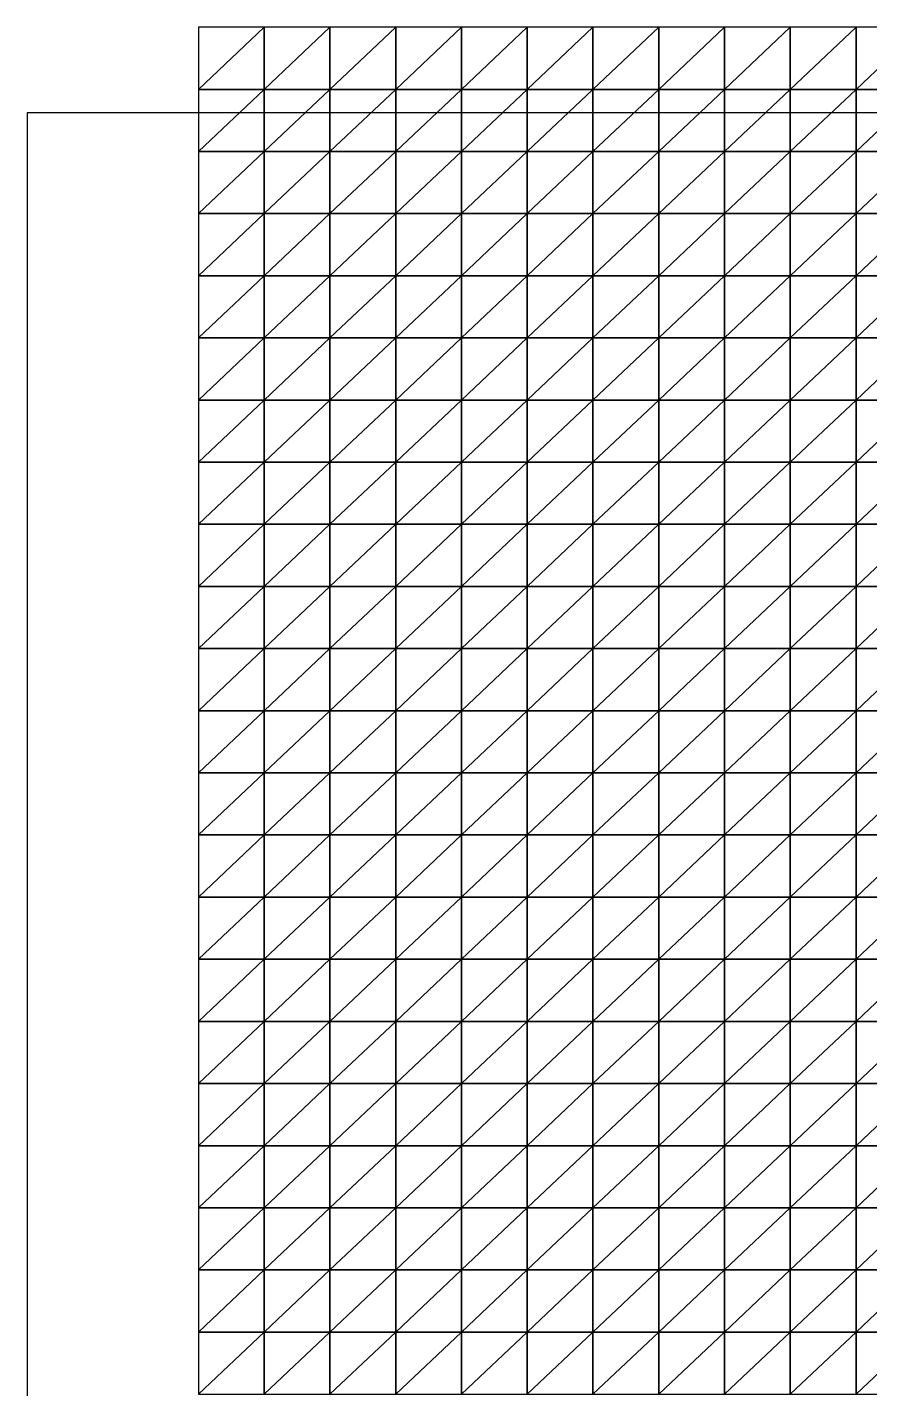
# Model space of a CAD drawing. Header units: metres. Extents: x -3 to 10.7, y -3.7 to 3.7.
# Drawn here: x -3 to -0.048, y -1.069 to 3.7 of the extents above; entities that cross this region are included whole.
import ezdxf

# ---------------------------------------------------------------- set-up
doc = ezdxf.new("R2010")
doc.units = ezdxf.units.M
for name, color, linetype in [('ACO_3D', 1, 'CONTINUOUS'), ('DECK', 32, 'CONTINUOUS'), ('MEMBRANA_3D', 3, 'CONTINUOUS')]:
    doc.layers.add(name, color=color, linetype=linetype)

msp = doc.modelspace()

# ---------------------------------------------------------------- linework, layer by layer
at = {"layer": 'ACO_3D'}
msp.add_polyline3d([(-2.4, 3.7, -0.05), (-2.4, 3.7, 2.65)], dxfattribs=at)
at = {"layer": 'DECK'}
msp.add_polyline3d([(-3, -3.4, 0), (0, -3.4, 0), (0, 3.4, 0), (-3, 3.4, 0), (-3, -3.4, 0)], dxfattribs=at)
at = {"layer": 'MEMBRANA_3D'}
for points in [[(-2.4, 3.4824, 2.61), (-2.1696, 3.4824, 2.6352), (-2.1696, 3.7, 2.6084)], [(-2.4, 3.4824, 2.61), (-2.1696, 3.7, 2.6084), (-2.4, 3.7, 2.65)], [(-2.1696, 3.4824, 2.6352), (-1.9393, 3.4824, 2.6606), (-1.9393, 3.7, 2.5698)], [(-2.1696, 3.4824, 2.6352), (-1.9393, 3.7, 2.5698), (-2.1696, 3.7, 2.6084)], [(-1.9393, 3.4824, 2.6606), (-1.7089, 3.4824, 2.6069), (-1.7089, 3.7, 2.5344)], [(-1.9393, 3.4824, 2.6606), (-1.7089, 3.7, 2.5344), (-1.9393, 3.7, 2.5698)], [(-1.7089, 3.4824, 2.6069), (-1.4786, 3.4824, 2.581), (-1.4786, 3.7, 2.5021)], [(-1.7089, 3.4824, 2.6069), (-1.4786, 3.7, 2.5021), (-1.7089, 3.7, 2.5344)], [(-1.4786, 3.4824, 2.581), (-1.2482, 3.4824, 2.5576), (-1.2482, 3.7, 2.4729)], [(-1.4786, 3.4824, 2.581), (-1.2482, 3.7, 2.4729), (-1.4786, 3.7, 2.5021)], [(-1.2482, 3.4824, 2.5576), (-1.0179, 3.4824, 2.5366), (-1.0179, 3.7, 2.4468)], [(-1.2482, 3.4824, 2.5576), (-1.0179, 3.7, 2.4468), (-1.2482, 3.7, 2.4729)], [(-1.0179, 3.4824, 2.5366), (-0.7875, 3.4824, 2.5182), (-0.7875, 3.7, 2.4238)], [(-1.0179, 3.4824, 2.5366), (-0.7875, 3.7, 2.4238), (-1.0179, 3.7, 2.4468)], [(-0.7875, 3.4824, 2.5182), (-0.5571, 3.4824, 2.5023), (-0.5571, 3.7, 2.404)], [(-0.7875, 3.4824, 2.5182), (-0.5571, 3.7, 2.404), (-0.7875, 3.7, 2.4238)], [(-0.5571, 3.4824, 2.5023), (-0.3268, 3.4824, 2.4888), (-0.3268, 3.7, 2.3872)], [(-0.5571, 3.4824, 2.5023), (-0.3268, 3.7, 2.3872), (-0.5571, 3.7, 2.404)], [(-0.3268, 3.4824, 2.4888), (-0.0964, 3.4824, 2.4779), (-0.0964, 3.7, 2.3735)], [(-0.3268, 3.4824, 2.4888), (-0.0964, 3.7, 2.3735), (-0.3268, 3.7, 2.3872)], [(-0.0964, 3.4824, 2.4779), (0.1339, 3.4824, 2.4694), (0.1339, 3.7, 2.363)], [(-0.0964, 3.4824, 2.4779), (0.1339, 3.7, 2.363), (-0.0964, 3.7, 2.3735)], [(-2.4, 3.2647, 2.5725), (-2.1696, 3.2647, 2.6009), (-2.1696, 3.4824, 2.6352)], [(-2.4, 3.2647, 2.5725), (-2.1696, 3.4824, 2.6352), (-2.4, 3.4824, 2.61)], [(-2.1696, 3.2647, 2.6009), (-1.9393, 3.2647, 2.6297), (-1.9393, 3.4824, 2.6606)], [(-2.1696, 3.2647, 2.6009), (-1.9393, 3.4824, 2.6606), (-2.1696, 3.4824, 2.6352)], [(-1.9393, 3.2647, 2.6297), (-1.7089, 3.2647, 2.6587), (-1.7089, 3.4824, 2.6069)], [(-1.9393, 3.2647, 2.6297), (-1.7089, 3.4824, 2.6069), (-1.9393, 3.4824, 2.6606)], [(-1.7089, 3.2647, 2.6587), (-1.4786, 3.2647, 2.6882), (-1.4786, 3.4824, 2.581)], [(-1.7089, 3.2647, 2.6587), (-1.4786, 3.4824, 2.581), (-1.7089, 3.4824, 2.6069)], [(-1.4786, 3.2647, 2.6882), (-1.2482, 3.2647, 2.6446), (-1.2482, 3.4824, 2.5576)], [(-1.4786, 3.2647, 2.6882), (-1.2482, 3.4824, 2.5576), (-1.4786, 3.4824, 2.581)], [(-1.2482, 3.2647, 2.6446), (-1.0179, 3.2647, 2.629), (-1.0179, 3.4824, 2.5366)], [(-1.2482, 3.2647, 2.6446), (-1.0179, 3.4824, 2.5366), (-1.2482, 3.4824, 2.5576)], [(-1.0179, 3.2647, 2.629), (-0.7875, 3.2647, 2.6153), (-0.7875, 3.4824, 2.5182)], [(-1.0179, 3.2647, 2.629), (-0.7875, 3.4824, 2.5182), (-1.0179, 3.4824, 2.5366)], [(-0.7875, 3.2647, 2.6153), (-0.5571, 3.2647, 2.6034), (-0.5571, 3.4824, 2.5023)], [(-0.7875, 3.2647, 2.6153), (-0.5571, 3.4824, 2.5023), (-0.7875, 3.4824, 2.5182)], [(-0.5571, 3.2647, 2.6034), (-0.3268, 3.2647, 2.5934), (-0.3268, 3.4824, 2.4888)], [(-0.5571, 3.2647, 2.6034), (-0.3268, 3.4824, 2.4888), (-0.5571, 3.4824, 2.5023)], [(-0.3268, 3.2647, 2.5934), (-0.0964, 3.2647, 2.5852), (-0.0964, 3.4824, 2.4779)], [(-0.3268, 3.2647, 2.5934), (-0.0964, 3.4824, 2.4779), (-0.3268, 3.4824, 2.4888)], [(-0.0964, 3.2647, 2.5852), (0.1339, 3.2647, 2.5789), (0.1339, 3.4824, 2.4694)], [(-0.0964, 3.2647, 2.5852), (0.1339, 3.4824, 2.4694), (-0.0964, 3.4824, 2.4779)], [(-2.4, 3.0471, 2.5374), (-2.1696, 3.0471, 2.5689), (-2.1696, 3.2647, 2.6009)], [(-2.4, 3.0471, 2.5374), (-2.1696, 3.2647, 2.6009), (-2.4, 3.2647, 2.5725)], [(-2.1696, 3.0471, 2.5689), (-1.9393, 3.0471, 2.6007), (-1.9393, 3.2647, 2.6297)], [(-2.1696, 3.0471, 2.5689), (-1.9393, 3.2647, 2.6297), (-2.1696, 3.2647, 2.6009)], [(-1.9393, 3.0471, 2.6007), (-1.7089, 3.0471, 2.6329), (-1.7089, 3.2647, 2.6587)], [(-1.9393, 3.0471, 2.6007), (-1.7089, 3.2647, 2.6587), (-1.9393, 3.2647, 2.6297)], [(-1.7089, 3.0471, 2.6329), (-1.4786, 3.0471, 2.6655), (-1.4786, 3.2647, 2.6882)], [(-1.7089, 3.0471, 2.6329), (-1.4786, 3.2647, 2.6882), (-1.7089, 3.2647, 2.6587)], [(-1.4786, 3.0471, 2.6655), (-1.2482, 3.0471, 2.6987), (-1.2482, 3.2647, 2.6446)], [(-1.4786, 3.0471, 2.6655), (-1.2482, 3.2647, 2.6446), (-1.4786, 3.2647, 2.6882)], [(-1.2482, 3.0471, 2.6987), (-1.0179, 3.0471, 2.7324), (-1.0179, 3.2647, 2.629)], [(-1.2482, 3.0471, 2.6987), (-1.0179, 3.2647, 2.629), (-1.2482, 3.2647, 2.6446)], [(-1.0179, 3.0471, 2.7324), (-0.7875, 3.0471, 2.7163), (-0.7875, 3.2647, 2.6153)], [(-1.0179, 3.0471, 2.7324), (-0.7875, 3.2647, 2.6153), (-1.0179, 3.2647, 2.629)], [(-0.7875, 3.0471, 2.7163), (-0.5571, 3.0471, 2.7086), (-0.5571, 3.2647, 2.6034)], [(-0.7875, 3.0471, 2.7163), (-0.5571, 3.2647, 2.6034), (-0.7875, 3.2647, 2.6153)], [(-0.5571, 3.0471, 2.7086), (-0.3268, 3.0471, 2.7022), (-0.3268, 3.2647, 2.5934)], [(-0.5571, 3.0471, 2.7086), (-0.3268, 3.2647, 2.5934), (-0.5571, 3.2647, 2.6034)], [(-0.3268, 3.0471, 2.7022), (-0.0964, 3.0471, 2.6969), (-0.0964, 3.2647, 2.5852)], [(-0.3268, 3.0471, 2.7022), (-0.0964, 3.2647, 2.5852), (-0.3268, 3.2647, 2.5934)], [(-0.0964, 3.0471, 2.6969), (0.1339, 3.0471, 2.6928), (0.1339, 3.2647, 2.5789)], [(-0.0964, 3.0471, 2.6969), (0.1339, 3.2647, 2.5789), (-0.0964, 3.2647, 2.5852)], [(-2.4, 2.8294, 2.5047), (-2.1696, 2.8294, 2.539), (-2.1696, 3.0471, 2.5689)], [(-2.4, 2.8294, 2.5047), (-2.1696, 3.0471, 2.5689), (-2.4, 3.0471, 2.5374)], [(-2.1696, 2.8294, 2.539), (-1.9393, 2.8294, 2.5737), (-1.9393, 3.0471, 2.6007)], [(-2.1696, 2.8294, 2.539), (-1.9393, 3.0471, 2.6007), (-2.1696, 3.0471, 2.5689)], [(-1.9393, 2.8294, 2.5737), (-1.7089, 2.8294, 2.6088), (-1.7089, 3.0471, 2.6329)], [(-1.9393, 2.8294, 2.5737), (-1.7089, 3.0471, 2.6329), (-1.9393, 3.0471, 2.6007)], [(-1.7089, 2.8294, 2.6088), (-1.4786, 2.8294, 2.6444), (-1.4786, 3.0471, 2.6655)], [(-1.7089, 2.8294, 2.6088), (-1.4786, 3.0471, 2.6655), (-1.7089, 3.0471, 2.6329)], [(-1.4786, 2.8294, 2.6444), (-1.2482, 2.8294, 2.6805), (-1.2482, 3.0471, 2.6987)], [(-1.4786, 2.8294, 2.6444), (-1.2482, 3.0471, 2.6987), (-1.4786, 3.0471, 2.6655)], [(-1.2482, 2.8294, 2.6805), (-1.0179, 2.8294, 2.7173), (-1.0179, 3.0471, 2.7324)], [(-1.2482, 2.8294, 2.6805), (-1.0179, 3.0471, 2.7324), (-1.2482, 3.0471, 2.6987)], [(-1.0179, 2.8294, 2.7173), (-0.7875, 2.8294, 2.755), (-0.7875, 3.0471, 2.7163)], [(-1.0179, 2.8294, 2.7173), (-0.7875, 3.0471, 2.7163), (-1.0179, 3.0471, 2.7324)], [(-0.7875, 2.8294, 2.755), (-0.5571, 2.8294, 2.7938), (-0.5571, 3.0471, 2.7086)], [(-0.7875, 2.8294, 2.755), (-0.5571, 3.0471, 2.7086), (-0.7875, 3.0471, 2.7163)], [(-0.5571, 2.8294, 2.7938), (-0.3268, 2.8294, 2.8343), (-0.3268, 3.0471, 2.7022)], [(-0.5571, 2.8294, 2.7938), (-0.3268, 3.0471, 2.7022), (-0.5571, 3.0471, 2.7086)], [(-0.3268, 2.8294, 2.8343), (-0.0964, 2.8294, 2.8164), (-0.0964, 3.0471, 2.6969)], [(-0.3268, 2.8294, 2.8343), (-0.0964, 3.0471, 2.6969), (-0.3268, 3.0471, 2.7022)], [(-0.0964, 2.8294, 2.8164), (0.1339, 2.8294, 2.8147), (0.1339, 3.0471, 2.6928)], [(-0.0964, 2.8294, 2.8164), (0.1339, 3.0471, 2.6928), (-0.0964, 3.0471, 2.6969)], [(-2.4, 2.6118, 2.4744), (-2.1696, 2.6118, 2.5113), (-2.1696, 2.8294, 2.539)], [(-2.4, 2.6118, 2.4744), (-2.1696, 2.8294, 2.539), (-2.4, 2.8294, 2.5047)], [(-2.1696, 2.6118, 2.5113), (-1.9393, 2.6118, 2.5487), (-1.9393, 2.8294, 2.5737)], [(-2.1696, 2.6118, 2.5113), (-1.9393, 2.8294, 2.5737), (-2.1696, 2.8294, 2.539)], [(-1.9393, 2.6118, 2.5487), (-1.7089, 2.6118, 2.5865), (-1.7089, 2.8294, 2.6088)], [(-1.9393, 2.6118, 2.5487), (-1.7089, 2.8294, 2.6088), (-1.9393, 2.8294, 2.5737)], [(-1.7089, 2.6118, 2.5865), (-1.4786, 2.6118, 2.6248), (-1.4786, 2.8294, 2.6444)], [(-1.7089, 2.6118, 2.5865), (-1.4786, 2.8294, 2.6444), (-1.7089, 2.8294, 2.6088)], [(-1.4786, 2.6118, 2.6248), (-1.2482, 2.6118, 2.6637), (-1.2482, 2.8294, 2.6805)], [(-1.4786, 2.6118, 2.6248), (-1.2482, 2.8294, 2.6805), (-1.4786, 2.8294, 2.6444)], [(-1.2482, 2.6118, 2.6637), (-1.0179, 2.6118, 2.7033), (-1.0179, 2.8294, 2.7173)], [(-1.2482, 2.6118, 2.6637), (-1.0179, 2.8294, 2.7173), (-1.2482, 2.8294, 2.6805)], [(-1.0179, 2.6118, 2.7033), (-0.7875, 2.6118, 2.7439), (-0.7875, 2.8294, 2.755)], [(-1.0179, 2.6118, 2.7033), (-0.7875, 2.8294, 2.755), (-1.0179, 2.8294, 2.7173)], [(-0.7875, 2.6118, 2.7439), (-0.5571, 2.6118, 2.7857), (-0.5571, 2.8294, 2.7938)], [(-0.7875, 2.6118, 2.7439), (-0.5571, 2.8294, 2.7938), (-0.7875, 2.8294, 2.755)], [(-0.5571, 2.6118, 2.7857), (-0.3268, 2.6118, 2.8293), (-0.3268, 2.8294, 2.8343)], [(-0.5571, 2.6118, 2.7857), (-0.3268, 2.8294, 2.8343), (-0.5571, 2.8294, 2.7938)], [(-0.3268, 2.6118, 2.8293), (-0.0964, 2.6118, 2.8764), (-0.0964, 2.8294, 2.8164)], [(-0.3268, 2.6118, 2.8293), (-0.0964, 2.8294, 2.8164), (-0.3268, 2.8294, 2.8343)], [(-0.0964, 2.6118, 2.8764), (0.1339, 2.6118, 2.9163), (0.1339, 2.8294, 2.8147)], [(-0.0964, 2.6118, 2.8764), (0.1339, 2.8294, 2.8147), (-0.0964, 2.8294, 2.8164)], [(-2.4, 2.3941, 2.4465), (-2.1696, 2.3941, 2.4859), (-2.1696, 2.6118, 2.5113)], [(-2.4, 2.3941, 2.4465), (-2.1696, 2.6118, 2.5113), (-2.4, 2.6118, 2.4744)], [(-2.1696, 2.3941, 2.4859), (-1.9393, 2.3941, 2.5257), (-1.9393, 2.6118, 2.5487)], [(-2.1696, 2.3941, 2.4859), (-1.9393, 2.6118, 2.5487), (-2.1696, 2.6118, 2.5113)], [(-1.9393, 2.3941, 2.5257), (-1.7089, 2.3941, 2.566), (-1.7089, 2.6118, 2.5865)], [(-1.9393, 2.3941, 2.5257), (-1.7089, 2.6118, 2.5865), (-1.9393, 2.6118, 2.5487)], [(-1.7089, 2.3941, 2.566), (-1.4786, 2.3941, 2.6068), (-1.4786, 2.6118, 2.6248)], [(-1.7089, 2.3941, 2.566), (-1.4786, 2.6118, 2.6248), (-1.7089, 2.6118, 2.5865)], [(-1.4786, 2.3941, 2.6068), (-1.2482, 2.3941, 2.6482), (-1.2482, 2.6118, 2.6637)], [(-1.4786, 2.3941, 2.6068), (-1.2482, 2.6118, 2.6637), (-1.4786, 2.6118, 2.6248)], [(-1.2482, 2.3941, 2.6482), (-1.0179, 2.3941, 2.6905), (-1.0179, 2.6118, 2.7033)], [(-1.2482, 2.3941, 2.6482), (-1.0179, 2.6118, 2.7033), (-1.2482, 2.6118, 2.6637)], [(-1.0179, 2.3941, 2.6905), (-0.7875, 2.3941, 2.7337), (-0.7875, 2.6118, 2.7439)], [(-1.0179, 2.3941, 2.6905), (-0.7875, 2.6118, 2.7439), (-1.0179, 2.6118, 2.7033)], [(-0.7875, 2.3941, 2.7337), (-0.5571, 2.3941, 2.7782), (-0.5571, 2.6118, 2.7857)], [(-0.7875, 2.3941, 2.7337), (-0.5571, 2.6118, 2.7857), (-0.7875, 2.6118, 2.7439)], [(-0.5571, 2.3941, 2.7782), (-0.3268, 2.3941, 2.8246), (-0.3268, 2.6118, 2.8293)], [(-0.5571, 2.3941, 2.7782), (-0.3268, 2.6118, 2.8293), (-0.5571, 2.6118, 2.7857)], [(-0.3268, 2.3941, 2.8246), (-0.0964, 2.3941, 2.8749), (-0.0964, 2.6118, 2.8764)], [(-0.3268, 2.3941, 2.8246), (-0.0964, 2.6118, 2.8764), (-0.3268, 2.6118, 2.8293)], [(-0.0964, 2.3941, 2.8749), (0.1339, 2.3941, 2.9183), (0.1339, 2.6118, 2.9163)], [(-0.0964, 2.3941, 2.8749), (0.1339, 2.6118, 2.9163), (-0.0964, 2.6118, 2.8764)], [(-2.4, 2.1765, 2.4211), (-2.1696, 2.1765, 2.4627), (-2.1696, 2.3941, 2.4859)], [(-2.4, 2.1765, 2.4211), (-2.1696, 2.3941, 2.4859), (-2.4, 2.3941, 2.4465)], [(-2.1696, 2.1765, 2.4627), (-1.9393, 2.1765, 2.5047), (-1.9393, 2.3941, 2.5257)], [(-2.1696, 2.1765, 2.4627), (-1.9393, 2.3941, 2.5257), (-2.1696, 2.3941, 2.4859)], [(-1.9393, 2.1765, 2.5047), (-1.7089, 2.1765, 2.5472), (-1.7089, 2.3941, 2.566)], [(-1.9393, 2.1765, 2.5047), (-1.7089, 2.3941, 2.566), (-1.9393, 2.3941, 2.5257)], [(-1.7089, 2.1765, 2.5472), (-1.4786, 2.1765, 2.5903), (-1.4786, 2.3941, 2.6068)], [(-1.7089, 2.1765, 2.5472), (-1.4786, 2.3941, 2.6068), (-1.7089, 2.3941, 2.566)], [(-1.4786, 2.1765, 2.5903), (-1.2482, 2.1765, 2.6341), (-1.2482, 2.3941, 2.6482)], [(-1.4786, 2.1765, 2.5903), (-1.2482, 2.3941, 2.6482), (-1.4786, 2.3941, 2.6068)], [(-1.2482, 2.1765, 2.6341), (-1.0179, 2.1765, 2.6787), (-1.0179, 2.3941, 2.6905)], [(-1.2482, 2.1765, 2.6341), (-1.0179, 2.3941, 2.6905), (-1.2482, 2.3941, 2.6482)], [(-1.0179, 2.1765, 2.6787), (-0.7875, 2.1765, 2.7243), (-0.7875, 2.3941, 2.7337)], [(-1.0179, 2.1765, 2.6787), (-0.7875, 2.3941, 2.7337), (-1.0179, 2.3941, 2.6905)], [(-0.7875, 2.1765, 2.7243), (-0.5571, 2.1765, 2.7713), (-0.5571, 2.3941, 2.7782)], [(-0.7875, 2.1765, 2.7243), (-0.5571, 2.3941, 2.7782), (-0.7875, 2.3941, 2.7337)], [(-0.5571, 2.1765, 2.7713), (-0.3268, 2.1765, 2.8204), (-0.3268, 2.3941, 2.8246)], [(-0.5571, 2.1765, 2.7713), (-0.3268, 2.3941, 2.8246), (-0.5571, 2.3941, 2.7782)], [(-0.3268, 2.1765, 2.8204), (-0.0964, 2.1765, 2.8735), (-0.0964, 2.3941, 2.8749)], [(-0.3268, 2.1765, 2.8204), (-0.0964, 2.3941, 2.8749), (-0.3268, 2.3941, 2.8246)], [(-0.0964, 2.1765, 2.8735), (0.1339, 2.1765, 2.9188), (0.1339, 2.3941, 2.9183)], [(-0.0964, 2.1765, 2.8735), (0.1339, 2.3941, 2.9183), (-0.0964, 2.3941, 2.8749)], [(-2.4, 1.9588, 2.3981), (-2.1696, 1.9588, 2.4417), (-2.1696, 2.1765, 2.4627)], [(-2.4, 1.9588, 2.3981), (-2.1696, 2.1765, 2.4627), (-2.4, 2.1765, 2.4211)], [(-2.1696, 1.9588, 2.4417), (-1.9393, 1.9588, 2.4857), (-1.9393, 2.1765, 2.5047)], [(-2.1696, 1.9588, 2.4417), (-1.9393, 2.1765, 2.5047), (-2.1696, 2.1765, 2.4627)], [(-1.9393, 1.9588, 2.4857), (-1.7089, 1.9588, 2.5303), (-1.7089, 2.1765, 2.5472)], [(-1.9393, 1.9588, 2.4857), (-1.7089, 2.1765, 2.5472), (-1.9393, 2.1765, 2.5047)], [(-1.7089, 1.9588, 2.5303), (-1.4786, 1.9588, 2.5754), (-1.4786, 2.1765, 2.5903)], [(-1.7089, 1.9588, 2.5303), (-1.4786, 2.1765, 2.5903), (-1.7089, 2.1765, 2.5472)], [(-1.4786, 1.9588, 2.5754), (-1.2482, 1.9588, 2.6213), (-1.2482, 2.1765, 2.6341)], [(-1.4786, 1.9588, 2.5754), (-1.2482, 2.1765, 2.6341), (-1.4786, 2.1765, 2.5903)], [(-1.2482, 1.9588, 2.6213), (-1.0179, 1.9588, 2.6681), (-1.0179, 2.1765, 2.6787)], [(-1.2482, 1.9588, 2.6213), (-1.0179, 2.1765, 2.6787), (-1.2482, 2.1765, 2.6341)], [(-1.0179, 1.9588, 2.6681), (-0.7875, 1.9588, 2.7159), (-0.7875, 2.1765, 2.7243)], [(-1.0179, 1.9588, 2.6681), (-0.7875, 2.1765, 2.7243), (-1.0179, 2.1765, 2.6787)], [(-0.7875, 1.9588, 2.7159), (-0.5571, 1.9588, 2.7652), (-0.5571, 2.1765, 2.7713)], [(-0.7875, 1.9588, 2.7159), (-0.5571, 2.1765, 2.7713), (-0.7875, 2.1765, 2.7243)], [(-0.5571, 1.9588, 2.7652), (-0.3268, 1.9588, 2.8166), (-0.3268, 2.1765, 2.8204)], [(-0.5571, 1.9588, 2.7652), (-0.3268, 2.1765, 2.8204), (-0.5571, 2.1765, 2.7713)], [(-0.3268, 1.9588, 2.8166), (-0.0964, 1.9588, 2.8722), (-0.0964, 2.1765, 2.8735)], [(-0.3268, 1.9588, 2.8166), (-0.0964, 2.1765, 2.8735), (-0.3268, 2.1765, 2.8204)], [(-0.0964, 1.9588, 2.8722), (0.1339, 1.9588, 2.9192), (0.1339, 2.1765, 2.9188)], [(-0.0964, 1.9588, 2.8722), (0.1339, 2.1765, 2.9188), (-0.0964, 2.1765, 2.8735)], [(-2.4, 1.7412, 2.3775), (-2.1696, 1.7412, 2.4229), (-2.1696, 1.9588, 2.4417)], [(-2.4, 1.7412, 2.3775), (-2.1696, 1.9588, 2.4417), (-2.4, 1.9588, 2.3981)], [(-2.1696, 1.7412, 2.4229), (-1.9393, 1.7412, 2.4687), (-1.9393, 1.9588, 2.4857)], [(-2.1696, 1.7412, 2.4229), (-1.9393, 1.9588, 2.4857), (-2.1696, 1.9588, 2.4417)], [(-1.9393, 1.7412, 2.4687), (-1.7089, 1.7412, 2.5151), (-1.7089, 1.9588, 2.5303)], [(-1.9393, 1.7412, 2.4687), (-1.7089, 1.9588, 2.5303), (-1.9393, 1.9588, 2.4857)], [(-1.7089, 1.7412, 2.5151), (-1.4786, 1.7412, 2.5621), (-1.4786, 1.9588, 2.5754)], [(-1.7089, 1.7412, 2.5151), (-1.4786, 1.9588, 2.5754), (-1.7089, 1.9588, 2.5303)], [(-1.4786, 1.7412, 2.5621), (-1.2482, 1.7412, 2.6099), (-1.2482, 1.9588, 2.6213)], [(-1.4786, 1.7412, 2.5621), (-1.2482, 1.9588, 2.6213), (-1.4786, 1.9588, 2.5754)], [(-1.2482, 1.7412, 2.6099), (-1.0179, 1.7412, 2.6586), (-1.0179, 1.9588, 2.6681)], [(-1.2482, 1.7412, 2.6099), (-1.0179, 1.9588, 2.6681), (-1.2482, 1.9588, 2.6213)], [(-1.0179, 1.7412, 2.6586), (-0.7875, 1.7412, 2.7083), (-0.7875, 1.9588, 2.7159)], [(-1.0179, 1.7412, 2.6586), (-0.7875, 1.9588, 2.7159), (-1.0179, 1.9588, 2.6681)], [(-0.7875, 1.7412, 2.7083), (-0.5571, 1.7412, 2.7596), (-0.5571, 1.9588, 2.7652)], [(-0.7875, 1.7412, 2.7083), (-0.5571, 1.9588, 2.7652), (-0.7875, 1.9588, 2.7159)], [(-0.5571, 1.7412, 2.7596), (-0.3268, 1.7412, 2.8132), (-0.3268, 1.9588, 2.8166)], [(-0.5571, 1.7412, 2.7596), (-0.3268, 1.9588, 2.8166), (-0.5571, 1.9588, 2.7652)], [(-0.3268, 1.7412, 2.8132), (-0.0964, 1.7412, 2.871), (-0.0964, 1.9588, 2.8722)], [(-0.3268, 1.7412, 2.8132), (-0.0964, 1.9588, 2.8722), (-0.3268, 1.9588, 2.8166)], [(-0.0964, 1.7412, 2.871), (0.1339, 1.7412, 2.9195), (0.1339, 1.9588, 2.9192)], [(-0.0964, 1.7412, 2.871), (0.1339, 1.9588, 2.9192), (-0.0964, 1.9588, 2.8722)], [(-2.4, 1.5235, 2.3593), (-2.1696, 1.5235, 2.4063), (-2.1696, 1.7412, 2.4229)], [(-2.4, 1.5235, 2.3593), (-2.1696, 1.7412, 2.4229), (-2.4, 1.7412, 2.3775)], [(-2.1696, 1.5235, 2.4063), (-1.9393, 1.5235, 2.4537), (-1.9393, 1.7412, 2.4687)], [(-2.1696, 1.5235, 2.4063), (-1.9393, 1.7412, 2.4687), (-2.1696, 1.7412, 2.4229)], [(-1.9393, 1.5235, 2.4537), (-1.7089, 1.5235, 2.5017), (-1.7089, 1.7412, 2.5151)], [(-1.9393, 1.5235, 2.4537), (-1.7089, 1.7412, 2.5151), (-1.9393, 1.7412, 2.4687)], [(-1.7089, 1.5235, 2.5017), (-1.4786, 1.5235, 2.5504), (-1.4786, 1.7412, 2.5621)], [(-1.7089, 1.5235, 2.5017), (-1.4786, 1.7412, 2.5621), (-1.7089, 1.7412, 2.5151)], [(-1.4786, 1.5235, 2.5504), (-1.2482, 1.5235, 2.5998), (-1.2482, 1.7412, 2.6099)], [(-1.4786, 1.5235, 2.5504), (-1.2482, 1.7412, 2.6099), (-1.4786, 1.7412, 2.5621)], [(-1.2482, 1.5235, 2.5998), (-1.0179, 1.5235, 2.6502), (-1.0179, 1.7412, 2.6586)], [(-1.2482, 1.5235, 2.5998), (-1.0179, 1.7412, 2.6586), (-1.2482, 1.7412, 2.6099)], [(-1.0179, 1.5235, 2.6502), (-0.7875, 1.5235, 2.7017), (-0.7875, 1.7412, 2.7083)], [(-1.0179, 1.5235, 2.6502), (-0.7875, 1.7412, 2.7083), (-1.0179, 1.7412, 2.6586)], [(-0.7875, 1.5235, 2.7017), (-0.5571, 1.5235, 2.7548), (-0.5571, 1.7412, 2.7596)], [(-0.7875, 1.5235, 2.7017), (-0.5571, 1.7412, 2.7596), (-0.7875, 1.7412, 2.7083)], [(-0.5571, 1.5235, 2.7548), (-0.3268, 1.5235, 2.8101), (-0.3268, 1.7412, 2.8132)], [(-0.5571, 1.5235, 2.7548), (-0.3268, 1.7412, 2.8132), (-0.5571, 1.7412, 2.7596)], [(-0.3268, 1.5235, 2.8101), (-0.0964, 1.5235, 2.87), (-0.0964, 1.7412, 2.871)], [(-0.3268, 1.5235, 2.8101), (-0.0964, 1.7412, 2.871), (-0.3268, 1.7412, 2.8132)], [(-0.0964, 1.5235, 2.87), (0.1339, 1.5235, 2.9195), (0.1339, 1.7412, 2.9195)], [(-0.0964, 1.5235, 2.87), (0.1339, 1.7412, 2.9195), (-0.0964, 1.7412, 2.871)], [(-2.4, 1.3059, 2.3436), (-2.1696, 1.3059, 2.3919), (-2.1696, 1.5235, 2.4063)], [(-2.4, 1.3059, 2.3436), (-2.1696, 1.5235, 2.4063), (-2.4, 1.5235, 2.3593)], [(-2.1696, 1.3059, 2.3919), (-1.9393, 1.3059, 2.4407), (-1.9393, 1.5235, 2.4537)], [(-2.1696, 1.3059, 2.3919), (-1.9393, 1.5235, 2.4537), (-2.1696, 1.5235, 2.4063)], [(-1.9393, 1.3059, 2.4407), (-1.7089, 1.3059, 2.4901), (-1.7089, 1.5235, 2.5017)], [(-1.9393, 1.3059, 2.4407), (-1.7089, 1.5235, 2.5017), (-1.9393, 1.5235, 2.4537)], [(-1.7089, 1.3059, 2.4901), (-1.4786, 1.3059, 2.5402), (-1.4786, 1.5235, 2.5504)], [(-1.7089, 1.3059, 2.4901), (-1.4786, 1.5235, 2.5504), (-1.7089, 1.5235, 2.5017)], [(-1.4786, 1.3059, 2.5402), (-1.2482, 1.3059, 2.5911), (-1.2482, 1.5235, 2.5998)], [(-1.4786, 1.3059, 2.5402), (-1.2482, 1.5235, 2.5998), (-1.4786, 1.5235, 2.5504)], [(-1.2482, 1.3059, 2.5911), (-1.0179, 1.3059, 2.6429), (-1.0179, 1.5235, 2.6502)], [(-1.2482, 1.3059, 2.5911), (-1.0179, 1.5235, 2.6502), (-1.2482, 1.5235, 2.5998)], [(-1.0179, 1.3059, 2.6429), (-0.7875, 1.3059, 2.6959), (-0.7875, 1.5235, 2.7017)], [(-1.0179, 1.3059, 2.6429), (-0.7875, 1.5235, 2.7017), (-1.0179, 1.5235, 2.6502)], [(-0.7875, 1.3059, 2.6959), (-0.5571, 1.3059, 2.7505), (-0.5571, 1.5235, 2.7548)], [(-0.7875, 1.3059, 2.6959), (-0.5571, 1.5235, 2.7548), (-0.7875, 1.5235, 2.7017)], [(-0.5571, 1.3059, 2.7505), (-0.3268, 1.3059, 2.8075), (-0.3268, 1.5235, 2.8101)], [(-0.5571, 1.3059, 2.7505), (-0.3268, 1.5235, 2.8101), (-0.5571, 1.5235, 2.7548)], [(-0.3268, 1.3059, 2.8075), (-0.0964, 1.3059, 2.8692), (-0.0964, 1.5235, 2.87)], [(-0.3268, 1.3059, 2.8075), (-0.0964, 1.5235, 2.87), (-0.3268, 1.5235, 2.8101)], [(-0.0964, 1.3059, 2.8692), (0.1339, 1.3059, 2.9193), (0.1339, 1.5235, 2.9195)], [(-0.0964, 1.3059, 2.8692), (0.1339, 1.5235, 2.9195), (-0.0964, 1.5235, 2.87)], [(-2.4, 1.0882, 2.3303), (-2.1696, 1.0882, 2.3797), (-2.1696, 1.3059, 2.3919)], [(-2.4, 1.0882, 2.3303), (-2.1696, 1.3059, 2.3919), (-2.4, 1.3059, 2.3436)], [(-2.1696, 1.0882, 2.3797), (-1.9393, 1.0882, 2.4297), (-1.9393, 1.3059, 2.4407)], [(-2.1696, 1.0882, 2.3797), (-1.9393, 1.3059, 2.4407), (-2.1696, 1.3059, 2.3919)], [(-1.9393, 1.0882, 2.4297), (-1.7089, 1.0882, 2.4803), (-1.7089, 1.3059, 2.4901)], [(-1.9393, 1.0882, 2.4297), (-1.7089, 1.3059, 2.4901), (-1.9393, 1.3059, 2.4407)], [(-1.7089, 1.0882, 2.4803), (-1.4786, 1.0882, 2.5316), (-1.4786, 1.3059, 2.5402)], [(-1.7089, 1.0882, 2.4803), (-1.4786, 1.3059, 2.5402), (-1.7089, 1.3059, 2.4901)], [(-1.4786, 1.0882, 2.5316), (-1.2482, 1.0882, 2.5837), (-1.2482, 1.3059, 2.5911)], [(-1.4786, 1.0882, 2.5316), (-1.2482, 1.3059, 2.5911), (-1.4786, 1.3059, 2.5402)], [(-1.2482, 1.0882, 2.5837), (-1.0179, 1.0882, 2.6367), (-1.0179, 1.3059, 2.6429)], [(-1.2482, 1.0882, 2.5837), (-1.0179, 1.3059, 2.6429), (-1.2482, 1.3059, 2.5911)], [(-1.0179, 1.0882, 2.6367), (-0.7875, 1.0882, 2.691), (-0.7875, 1.3059, 2.6959)], [(-1.0179, 1.0882, 2.6367), (-0.7875, 1.3059, 2.6959), (-1.0179, 1.3059, 2.6429)], [(-0.7875, 1.0882, 2.691), (-0.5571, 1.0882, 2.7469), (-0.5571, 1.3059, 2.7505)], [(-0.7875, 1.0882, 2.691), (-0.5571, 1.3059, 2.7505), (-0.7875, 1.3059, 2.6959)], [(-0.5571, 1.0882, 2.7469), (-0.3268, 1.0882, 2.8053), (-0.3268, 1.3059, 2.8075)], [(-0.5571, 1.0882, 2.7469), (-0.3268, 1.3059, 2.8075), (-0.5571, 1.3059, 2.7505)], [(-0.3268, 1.0882, 2.8053), (-0.0964, 1.0882, 2.8684), (-0.0964, 1.3059, 2.8692)], [(-0.3268, 1.0882, 2.8053), (-0.0964, 1.3059, 2.8692), (-0.3268, 1.3059, 2.8075)], [(-0.0964, 1.0882, 2.8684), (0.1339, 1.0882, 2.9189), (0.1339, 1.3059, 2.9193)], [(-0.0964, 1.0882, 2.8684), (0.1339, 1.3059, 2.9193), (-0.0964, 1.3059, 2.8692)], [(-2.4, 0.8706, 2.3194), (-2.1696, 0.8706, 2.3698), (-2.1696, 1.0882, 2.3797)], [(-2.4, 0.8706, 2.3194), (-2.1696, 1.0882, 2.3797), (-2.4, 1.0882, 2.3303)], [(-2.1696, 0.8706, 2.3698), (-1.9393, 0.8706, 2.4207), (-1.9393, 1.0882, 2.4297)], [(-2.1696, 0.8706, 2.3698), (-1.9393, 1.0882, 2.4297), (-2.1696, 1.0882, 2.3797)], [(-1.9393, 0.8706, 2.4207), (-1.7089, 0.8706, 2.4723), (-1.7089, 1.0882, 2.4803)], [(-1.9393, 0.8706, 2.4207), (-1.7089, 1.0882, 2.4803), (-1.9393, 1.0882, 2.4297)], [(-1.7089, 0.8706, 2.4723), (-1.4786, 0.8706, 2.5245), (-1.4786, 1.0882, 2.5316)], [(-1.7089, 0.8706, 2.4723), (-1.4786, 1.0882, 2.5316), (-1.7089, 1.0882, 2.4803)], [(-1.4786, 0.8706, 2.5245), (-1.2482, 0.8706, 2.5776), (-1.2482, 1.0882, 2.5837)], [(-1.4786, 0.8706, 2.5245), (-1.2482, 1.0882, 2.5837), (-1.4786, 1.0882, 2.5316)], [(-1.2482, 0.8706, 2.5776), (-1.0179, 0.8706, 2.6317), (-1.0179, 1.0882, 2.6367)], [(-1.2482, 0.8706, 2.5776), (-1.0179, 1.0882, 2.6367), (-1.2482, 1.0882, 2.5837)], [(-1.0179, 0.8706, 2.6317), (-0.7875, 0.8706, 2.687), (-0.7875, 1.0882, 2.691)], [(-1.0179, 0.8706, 2.6317), (-0.7875, 1.0882, 2.691), (-1.0179, 1.0882, 2.6367)], [(-0.7875, 0.8706, 2.687), (-0.5571, 0.8706, 2.744), (-0.5571, 1.0882, 2.7469)], [(-0.7875, 0.8706, 2.687), (-0.5571, 1.0882, 2.7469), (-0.7875, 1.0882, 2.691)], [(-0.5571, 0.8706, 2.744), (-0.3268, 0.8706, 2.8035), (-0.3268, 1.0882, 2.8053)], [(-0.5571, 0.8706, 2.744), (-0.3268, 1.0882, 2.8053), (-0.5571, 1.0882, 2.7469)], [(-0.3268, 0.8706, 2.8035), (-0.0964, 0.8706, 2.8678), (-0.0964, 1.0882, 2.8684)], [(-0.3268, 0.8706, 2.8035), (-0.0964, 1.0882, 2.8684), (-0.3268, 1.0882, 2.8053)], [(-0.0964, 0.8706, 2.8678), (0.1339, 0.8706, 2.9184), (0.1339, 1.0882, 2.9189)], [(-0.0964, 0.8706, 2.8678), (0.1339, 1.0882, 2.9189), (-0.0964, 1.0882, 2.8684)], [(-2.4, 0.6529, 2.3109), (-2.1696, 0.6529, 2.362), (-2.1696, 0.8706, 2.3698)], [(-2.4, 0.6529, 2.3109), (-2.1696, 0.8706, 2.3698), (-2.4, 0.8706, 2.3194)], [(-2.1696, 0.6529, 2.362), (-1.9393, 0.6529, 2.4137), (-1.9393, 0.8706, 2.4207)], [(-2.1696, 0.6529, 2.362), (-1.9393, 0.8706, 2.4207), (-2.1696, 0.8706, 2.3698)], [(-1.9393, 0.6529, 2.4137), (-1.7089, 0.6529, 2.466), (-1.7089, 0.8706, 2.4723)], [(-1.9393, 0.6529, 2.4137), (-1.7089, 0.8706, 2.4723), (-1.9393, 0.8706, 2.4207)], [(-1.7089, 0.6529, 2.466), (-1.4786, 0.6529, 2.5191), (-1.4786, 0.8706, 2.5245)], [(-1.7089, 0.6529, 2.466), (-1.4786, 0.8706, 2.5245), (-1.7089, 0.8706, 2.4723)], [(-1.4786, 0.6529, 2.5191), (-1.2482, 0.6529, 2.5729), (-1.2482, 0.8706, 2.5776)], [(-1.4786, 0.6529, 2.5191), (-1.2482, 0.8706, 2.5776), (-1.4786, 0.8706, 2.5245)], [(-1.2482, 0.6529, 2.5729), (-1.0179, 0.6529, 2.6278), (-1.0179, 0.8706, 2.6317)], [(-1.2482, 0.6529, 2.5729), (-1.0179, 0.8706, 2.6317), (-1.2482, 0.8706, 2.5776)], [(-1.0179, 0.6529, 2.6278), (-0.7875, 0.6529, 2.6839), (-0.7875, 0.8706, 2.687)], [(-1.0179, 0.6529, 2.6278), (-0.7875, 0.8706, 2.687), (-1.0179, 0.8706, 2.6317)], [(-0.7875, 0.6529, 2.6839), (-0.5571, 0.6529, 2.7417), (-0.5571, 0.8706, 2.744)], [(-0.7875, 0.6529, 2.6839), (-0.5571, 0.8706, 2.744), (-0.7875, 0.8706, 2.687)], [(-0.5571, 0.6529, 2.7417), (-0.3268, 0.6529, 2.8021), (-0.3268, 0.8706, 2.8035)], [(-0.5571, 0.6529, 2.7417), (-0.3268, 0.8706, 2.8035), (-0.5571, 0.8706, 2.744)], [(-0.3268, 0.6529, 2.8021), (-0.0964, 0.6529, 2.8674), (-0.0964, 0.8706, 2.8678)], [(-0.3268, 0.6529, 2.8021), (-0.0964, 0.8706, 2.8678), (-0.3268, 0.8706, 2.8035)], [(-0.0964, 0.6529, 2.8674), (0.1339, 0.6529, 2.9179), (0.1339, 0.8706, 2.9184)], [(-0.0964, 0.6529, 2.8674), (0.1339, 0.8706, 2.9184), (-0.0964, 0.8706, 2.8678)], [(-2.4, 0.4353, 2.3048), (-2.1696, 0.4353, 2.3565), (-2.1696, 0.6529, 2.362)], [(-2.4, 0.4353, 2.3048), (-2.1696, 0.6529, 2.362), (-2.4, 0.6529, 2.3109)], [(-2.1696, 0.4353, 2.3565), (-1.9393, 0.4353, 2.4087), (-1.9393, 0.6529, 2.4137)], [(-2.1696, 0.4353, 2.3565), (-1.9393, 0.6529, 2.4137), (-2.1696, 0.6529, 2.362)], [(-1.9393, 0.4353, 2.4087), (-1.7089, 0.4353, 2.4616), (-1.7089, 0.6529, 2.466)], [(-1.9393, 0.4353, 2.4087), (-1.7089, 0.6529, 2.466), (-1.9393, 0.6529, 2.4137)], [(-1.7089, 0.4353, 2.4616), (-1.4786, 0.4353, 2.5151), (-1.4786, 0.6529, 2.5191)], [(-1.7089, 0.4353, 2.4616), (-1.4786, 0.6529, 2.5191), (-1.7089, 0.6529, 2.466)], [(-1.4786, 0.4353, 2.5151), (-1.2482, 0.4353, 2.5696), (-1.2482, 0.6529, 2.5729)], [(-1.4786, 0.4353, 2.5151), (-1.2482, 0.6529, 2.5729), (-1.4786, 0.6529, 2.5191)], [(-1.2482, 0.4353, 2.5696), (-1.0179, 0.4353, 2.625), (-1.0179, 0.6529, 2.6278)], [(-1.2482, 0.4353, 2.5696), (-1.0179, 0.6529, 2.6278), (-1.2482, 0.6529, 2.5729)], [(-1.0179, 0.4353, 2.625), (-0.7875, 0.4353, 2.6817), (-0.7875, 0.6529, 2.6839)], [(-1.0179, 0.4353, 2.625), (-0.7875, 0.6529, 2.6839), (-1.0179, 0.6529, 2.6278)], [(-0.7875, 0.4353, 2.6817), (-0.5571, 0.4353, 2.7401), (-0.5571, 0.6529, 2.7417)], [(-0.7875, 0.4353, 2.6817), (-0.5571, 0.6529, 2.7417), (-0.7875, 0.6529, 2.6839)], [(-0.5571, 0.4353, 2.7401), (-0.3268, 0.4353, 2.8011), (-0.3268, 0.6529, 2.8021)], [(-0.5571, 0.4353, 2.7401), (-0.3268, 0.6529, 2.8021), (-0.5571, 0.6529, 2.7417)], [(-0.3268, 0.4353, 2.8011), (-0.0964, 0.4353, 2.867), (-0.0964, 0.6529, 2.8674)], [(-0.3268, 0.4353, 2.8011), (-0.0964, 0.6529, 2.8674), (-0.3268, 0.6529, 2.8021)], [(-0.0964, 0.4353, 2.867), (0.1339, 0.4353, 2.9174), (0.1339, 0.6529, 2.9179)], [(-0.0964, 0.4353, 2.867), (0.1339, 0.6529, 2.9179), (-0.0964, 0.6529, 2.8674)], [(-2.4, 0.2176, 2.3012), (-2.1696, 0.2176, 2.3532), (-2.1696, 0.4353, 2.3565)], [(-2.4, 0.2176, 2.3012), (-2.1696, 0.4353, 2.3565), (-2.4, 0.4353, 2.3048)], [(-2.1696, 0.2176, 2.3532), (-1.9393, 0.2176, 2.4057), (-1.9393, 0.4353, 2.4087)], [(-2.1696, 0.2176, 2.3532), (-1.9393, 0.4353, 2.4087), (-2.1696, 0.4353, 2.3565)], [(-1.9393, 0.2176, 2.4057), (-1.7089, 0.2176, 2.4589), (-1.7089, 0.4353, 2.4616)], [(-1.9393, 0.2176, 2.4057), (-1.7089, 0.4353, 2.4616), (-1.9393, 0.4353, 2.4087)], [(-1.7089, 0.2176, 2.4589), (-1.4786, 0.2176, 2.5128), (-1.4786, 0.4353, 2.5151)], [(-1.7089, 0.2176, 2.4589), (-1.4786, 0.4353, 2.5151), (-1.7089, 0.4353, 2.4616)], [(-1.4786, 0.2176, 2.5128), (-1.2482, 0.2176, 2.5675), (-1.2482, 0.4353, 2.5696)], [(-1.4786, 0.2176, 2.5128), (-1.2482, 0.4353, 2.5696), (-1.4786, 0.4353, 2.5151)], [(-1.2482, 0.2176, 2.5675), (-1.0179, 0.2176, 2.6233), (-1.0179, 0.4353, 2.625)], [(-1.2482, 0.2176, 2.5675), (-1.0179, 0.4353, 2.625), (-1.2482, 0.4353, 2.5696)], [(-1.0179, 0.2176, 2.6233), (-0.7875, 0.2176, 2.6804), (-0.7875, 0.4353, 2.6817)], [(-1.0179, 0.2176, 2.6233), (-0.7875, 0.4353, 2.6817), (-1.0179, 0.4353, 2.625)], [(-0.7875, 0.2176, 2.6804), (-0.5571, 0.2176, 2.7391), (-0.5571, 0.4353, 2.7401)], [(-0.7875, 0.2176, 2.6804), (-0.5571, 0.4353, 2.7401), (-0.7875, 0.4353, 2.6817)], [(-0.5571, 0.2176, 2.7391), (-0.3268, 0.2176, 2.8005), (-0.3268, 0.4353, 2.8011)], [(-0.5571, 0.2176, 2.7391), (-0.3268, 0.4353, 2.8011), (-0.5571, 0.4353, 2.7401)], [(-0.3268, 0.2176, 2.8005), (-0.0964, 0.2176, 2.8668), (-0.0964, 0.4353, 2.867)], [(-0.3268, 0.2176, 2.8005), (-0.0964, 0.4353, 2.867), (-0.3268, 0.4353, 2.8011)], [(-0.0964, 0.2176, 2.8668), (0.1339, 0.2176, 2.9169), (0.1339, 0.4353, 2.9174)], [(-0.0964, 0.2176, 2.8668), (0.1339, 0.4353, 2.9174), (-0.0964, 0.4353, 2.867)], [(-2.4, 0, 2.3), (-2.1696, 0, 2.3521), (-2.1696, 0.2176, 2.3532)], [(-2.4, 0, 2.3), (-2.1696, 0.2176, 2.3532), (-2.4, 0.2176, 2.3012)], [(-2.1696, 0, 2.3521), (-1.9393, 0, 2.4047), (-1.9393, 0.2176, 2.4057)], [(-2.1696, 0, 2.3521), (-1.9393, 0.2176, 2.4057), (-2.1696, 0.2176, 2.3532)], [(-1.9393, 0, 2.4047), (-1.7089, 0, 2.458), (-1.7089, 0.2176, 2.4589)], [(-1.9393, 0, 2.4047), (-1.7089, 0.2176, 2.4589), (-1.9393, 0.2176, 2.4057)], [(-1.7089, 0, 2.458), (-1.4786, 0, 2.512), (-1.4786, 0.2176, 2.5128)], [(-1.7089, 0, 2.458), (-1.4786, 0.2176, 2.5128), (-1.7089, 0.2176, 2.4589)], [(-1.4786, 0, 2.512), (-1.2482, 0, 2.5669), (-1.2482, 0.2176, 2.5675)], [(-1.4786, 0, 2.512), (-1.2482, 0.2176, 2.5675), (-1.4786, 0.2176, 2.5128)], [(-1.2482, 0, 2.5669), (-1.0179, 0, 2.6227), (-1.0179, 0.2176, 2.6233)], [(-1.2482, 0, 2.5669), (-1.0179, 0.2176, 2.6233), (-1.2482, 0.2176, 2.5675)], [(-1.0179, 0, 2.6227), (-0.7875, 0, 2.6799), (-0.7875, 0.2176, 2.6804)], [(-1.0179, 0, 2.6227), (-0.7875, 0.2176, 2.6804), (-1.0179, 0.2176, 2.6233)], [(-0.7875, 0, 2.6799), (-0.5571, 0, 2.7388), (-0.5571, 0.2176, 2.7391)], [(-0.7875, 0, 2.6799), (-0.5571, 0.2176, 2.7391), (-0.7875, 0.2176, 2.6804)], [(-0.5571, 0, 2.7388), (-0.3268, 0, 2.8003), (-0.3268, 0.2176, 2.8005)], [(-0.5571, 0, 2.7388), (-0.3268, 0.2176, 2.8005), (-0.5571, 0.2176, 2.7391)], [(-0.3268, 0, 2.8003), (-0.0964, 0, 2.8668), (-0.0964, 0.2176, 2.8668)], [(-0.3268, 0, 2.8003), (-0.0964, 0.2176, 2.8668), (-0.3268, 0.2176, 2.8005)], [(-0.0964, 0, 2.8668), (0.1339, 0, 2.9164), (0.1339, 0.2176, 2.9169)], [(-0.0964, 0, 2.8668), (0.1339, 0.2176, 2.9169), (-0.0964, 0.2176, 2.8668)], [(-2.4, -0.2176, 2.3012), (-2.1696, -0.2176, 2.3532), (-2.1696, 0, 2.3521)], [(-2.4, -0.2176, 2.3012), (-2.1696, 0, 2.3521), (-2.4, 0, 2.3)], [(-2.1696, -0.2176, 2.3532), (-1.9393, -0.2176, 2.4057), (-1.9393, 0, 2.4047)], [(-2.1696, -0.2176, 2.3532), (-1.9393, 0, 2.4047), (-2.1696, 0, 2.3521)], [(-1.9393, -0.2176, 2.4057), (-1.7089, -0.2176, 2.4589), (-1.7089, 0, 2.458)], [(-1.9393, -0.2176, 2.4057), (-1.7089, 0, 2.458), (-1.9393, 0, 2.4047)], [(-1.7089, -0.2176, 2.4589), (-1.4786, -0.2176, 2.5128), (-1.4786, 0, 2.512)], [(-1.7089, -0.2176, 2.4589), (-1.4786, 0, 2.512), (-1.7089, 0, 2.458)], [(-1.4786, -0.2176, 2.5128), (-1.2482, -0.2176, 2.5675), (-1.2482, 0, 2.5669)], [(-1.4786, -0.2176, 2.5128), (-1.2482, 0, 2.5669), (-1.4786, 0, 2.512)], [(-1.2482, -0.2176, 2.5675), (-1.0179, -0.2176, 2.6233), (-1.0179, 0, 2.6227)], [(-1.2482, -0.2176, 2.5675), (-1.0179, 0, 2.6227), (-1.2482, 0, 2.5669)], [(-1.0179, -0.2176, 2.6233), (-0.7875, -0.2176, 2.6804), (-0.7875, 0, 2.6799)], [(-1.0179, -0.2176, 2.6233), (-0.7875, 0, 2.6799), (-1.0179, 0, 2.6227)], [(-0.7875, -0.2176, 2.6804), (-0.5571, -0.2176, 2.7391), (-0.5571, 0, 2.7388)], [(-0.7875, -0.2176, 2.6804), (-0.5571, 0, 2.7388), (-0.7875, 0, 2.6799)], [(-0.5571, -0.2176, 2.7391), (-0.3268, -0.2176, 2.8005), (-0.3268, 0, 2.8003)], [(-0.5571, -0.2176, 2.7391), (-0.3268, 0, 2.8003), (-0.5571, 0, 2.7388)], [(-0.3268, -0.2176, 2.8005), (-0.0964, -0.2176, 2.8668), (-0.0964, 0, 2.8668)], [(-0.3268, -0.2176, 2.8005), (-0.0964, 0, 2.8668), (-0.3268, 0, 2.8003)], [(-0.0964, -0.2176, 2.8668), (0.1339, -0.2176, 2.916), (0.1339, 0, 2.9164)], [(-0.0964, -0.2176, 2.8668), (0.1339, 0, 2.9164), (-0.0964, 0, 2.8668)], [(-2.4, -0.4353, 2.3048), (-2.1696, -0.4353, 2.3565), (-2.1696, -0.2176, 2.3532)], [(-2.4, -0.4353, 2.3048), (-2.1696, -0.2176, 2.3532), (-2.4, -0.2176, 2.3012)], [(-2.1696, -0.4353, 2.3565), (-1.9393, -0.4353, 2.4087), (-1.9393, -0.2176, 2.4057)], [(-2.1696, -0.4353, 2.3565), (-1.9393, -0.2176, 2.4057), (-2.1696, -0.2176, 2.3532)], [(-1.9393, -0.4353, 2.4087), (-1.7089, -0.4353, 2.4616), (-1.7089, -0.2176, 2.4589)], [(-1.9393, -0.4353, 2.4087), (-1.7089, -0.2176, 2.4589), (-1.9393, -0.2176, 2.4057)], [(-1.7089, -0.4353, 2.4616), (-1.4786, -0.4353, 2.5151), (-1.4786, -0.2176, 2.5128)], [(-1.7089, -0.4353, 2.4616), (-1.4786, -0.2176, 2.5128), (-1.7089, -0.2176, 2.4589)], [(-1.4786, -0.4353, 2.5151), (-1.2482, -0.4353, 2.5696), (-1.2482, -0.2176, 2.5675)], [(-1.4786, -0.4353, 2.5151), (-1.2482, -0.2176, 2.5675), (-1.4786, -0.2176, 2.5128)], [(-1.2482, -0.4353, 2.5696), (-1.0179, -0.4353, 2.625), (-1.0179, -0.2176, 2.6233)], [(-1.2482, -0.4353, 2.5696), (-1.0179, -0.2176, 2.6233), (-1.2482, -0.2176, 2.5675)], [(-1.0179, -0.4353, 2.625), (-0.7875, -0.4353, 2.6817), (-0.7875, -0.2176, 2.6804)], [(-1.0179, -0.4353, 2.625), (-0.7875, -0.2176, 2.6804), (-1.0179, -0.2176, 2.6233)], [(-0.7875, -0.4353, 2.6817), (-0.5571, -0.4353, 2.7401), (-0.5571, -0.2176, 2.7391)], [(-0.7875, -0.4353, 2.6817), (-0.5571, -0.2176, 2.7391), (-0.7875, -0.2176, 2.6804)], [(-0.5571, -0.4353, 2.7401), (-0.3268, -0.4353, 2.8011), (-0.3268, -0.2176, 2.8005)], [(-0.5571, -0.4353, 2.7401), (-0.3268, -0.2176, 2.8005), (-0.5571, -0.2176, 2.7391)], [(-0.3268, -0.4353, 2.8011), (-0.0964, -0.4353, 2.867), (-0.0964, -0.2176, 2.8668)], [(-0.3268, -0.4353, 2.8011), (-0.0964, -0.2176, 2.8668), (-0.3268, -0.2176, 2.8005)], [(-0.0964, -0.4353, 2.867), (0.1339, -0.4353, 2.9157), (0.1339, -0.2176, 2.916)], [(-0.0964, -0.4353, 2.867), (0.1339, -0.2176, 2.916), (-0.0964, -0.2176, 2.8668)], [(-2.4, -0.6529, 2.3109), (-2.1696, -0.6529, 2.362), (-2.1696, -0.4353, 2.3565)], [(-2.4, -0.6529, 2.3109), (-2.1696, -0.4353, 2.3565), (-2.4, -0.4353, 2.3048)], [(-2.1696, -0.6529, 2.362), (-1.9393, -0.6529, 2.4137), (-1.9393, -0.4353, 2.4087)], [(-2.1696, -0.6529, 2.362), (-1.9393, -0.4353, 2.4087), (-2.1696, -0.4353, 2.3565)], [(-1.9393, -0.6529, 2.4137), (-1.7089, -0.6529, 2.466), (-1.7089, -0.4353, 2.4616)], [(-1.9393, -0.6529, 2.4137), (-1.7089, -0.4353, 2.4616), (-1.9393, -0.4353, 2.4087)], [(-1.7089, -0.6529, 2.466), (-1.4786, -0.6529, 2.5191), (-1.4786, -0.4353, 2.5151)], [(-1.7089, -0.6529, 2.466), (-1.4786, -0.4353, 2.5151), (-1.7089, -0.4353, 2.4616)], [(-1.4786, -0.6529, 2.5191), (-1.2482, -0.6529, 2.5729), (-1.2482, -0.4353, 2.5696)], [(-1.4786, -0.6529, 2.5191), (-1.2482, -0.4353, 2.5696), (-1.4786, -0.4353, 2.5151)], [(-1.2482, -0.6529, 2.5729), (-1.0179, -0.6529, 2.6278), (-1.0179, -0.4353, 2.625)], [(-1.2482, -0.6529, 2.5729), (-1.0179, -0.4353, 2.625), (-1.2482, -0.4353, 2.5696)], [(-1.0179, -0.6529, 2.6278), (-0.7875, -0.6529, 2.6839), (-0.7875, -0.4353, 2.6817)], [(-1.0179, -0.6529, 2.6278), (-0.7875, -0.4353, 2.6817), (-1.0179, -0.4353, 2.625)], [(-0.7875, -0.6529, 2.6839), (-0.5571, -0.6529, 2.7417), (-0.5571, -0.4353, 2.7401)], [(-0.7875, -0.6529, 2.6839), (-0.5571, -0.4353, 2.7401), (-0.7875, -0.4353, 2.6817)], [(-0.5571, -0.6529, 2.7417), (-0.3268, -0.6529, 2.8021), (-0.3268, -0.4353, 2.8011)], [(-0.5571, -0.6529, 2.7417), (-0.3268, -0.4353, 2.8011), (-0.5571, -0.4353, 2.7401)], [(-0.3268, -0.6529, 2.8021), (-0.0964, -0.6529, 2.8674), (-0.0964, -0.4353, 2.867)], [(-0.3268, -0.6529, 2.8021), (-0.0964, -0.4353, 2.867), (-0.3268, -0.4353, 2.8011)], [(-0.0964, -0.6529, 2.8674), (0.1339, -0.6529, 2.9154), (0.1339, -0.4353, 2.9157)], [(-0.0964, -0.6529, 2.8674), (0.1339, -0.4353, 2.9157), (-0.0964, -0.4353, 2.867)], [(-2.4, -0.8706, 2.3194), (-2.1696, -0.8706, 2.3698), (-2.1696, -0.6529, 2.362)], [(-2.4, -0.8706, 2.3194), (-2.1696, -0.6529, 2.362), (-2.4, -0.6529, 2.3109)], [(-2.1696, -0.8706, 2.3698), (-1.9393, -0.8706, 2.4207), (-1.9393, -0.6529, 2.4137)], [(-2.1696, -0.8706, 2.3698), (-1.9393, -0.6529, 2.4137), (-2.1696, -0.6529, 2.362)], [(-1.9393, -0.8706, 2.4207), (-1.7089, -0.8706, 2.4723), (-1.7089, -0.6529, 2.466)], [(-1.9393, -0.8706, 2.4207), (-1.7089, -0.6529, 2.466), (-1.9393, -0.6529, 2.4137)], [(-1.7089, -0.8706, 2.4723), (-1.4786, -0.8706, 2.5245), (-1.4786, -0.6529, 2.5191)], [(-1.7089, -0.8706, 2.4723), (-1.4786, -0.6529, 2.5191), (-1.7089, -0.6529, 2.466)], [(-1.4786, -0.8706, 2.5245), (-1.2482, -0.8706, 2.5776), (-1.2482, -0.6529, 2.5729)], [(-1.4786, -0.8706, 2.5245), (-1.2482, -0.6529, 2.5729), (-1.4786, -0.6529, 2.5191)], [(-1.2482, -0.8706, 2.5776), (-1.0179, -0.8706, 2.6317), (-1.0179, -0.6529, 2.6278)], [(-1.2482, -0.8706, 2.5776), (-1.0179, -0.6529, 2.6278), (-1.2482, -0.6529, 2.5729)], [(-1.0179, -0.8706, 2.6317), (-0.7875, -0.8706, 2.687), (-0.7875, -0.6529, 2.6839)], [(-1.0179, -0.8706, 2.6317), (-0.7875, -0.6529, 2.6839), (-1.0179, -0.6529, 2.6278)], [(-0.7875, -0.8706, 2.687), (-0.5571, -0.8706, 2.744), (-0.5571, -0.6529, 2.7417)], [(-0.7875, -0.8706, 2.687), (-0.5571, -0.6529, 2.7417), (-0.7875, -0.6529, 2.6839)], [(-0.5571, -0.8706, 2.744), (-0.3268, -0.8706, 2.8035), (-0.3268, -0.6529, 2.8021)], [(-0.5571, -0.8706, 2.744), (-0.3268, -0.6529, 2.8021), (-0.5571, -0.6529, 2.7417)], [(-0.3268, -0.8706, 2.8035), (-0.0964, -0.8706, 2.8678), (-0.0964, -0.6529, 2.8674)], [(-0.3268, -0.8706, 2.8035), (-0.0964, -0.6529, 2.8674), (-0.3268, -0.6529, 2.8021)], [(-0.0964, -0.8706, 2.8678), (0.1339, -0.8706, 2.9151), (0.1339, -0.6529, 2.9154)], [(-0.0964, -0.8706, 2.8678), (0.1339, -0.6529, 2.9154), (-0.0964, -0.6529, 2.8674)], [(-2.4, -1.0882, 2.3303), (-2.1696, -1.0882, 2.3797), (-2.1696, -0.8706, 2.3698)], [(-2.4, -1.0882, 2.3303), (-2.1696, -0.8706, 2.3698), (-2.4, -0.8706, 2.3194)], [(-2.1696, -1.0882, 2.3797), (-1.9393, -1.0882, 2.4297), (-1.9393, -0.8706, 2.4207)], [(-2.1696, -1.0882, 2.3797), (-1.9393, -0.8706, 2.4207), (-2.1696, -0.8706, 2.3698)], [(-1.9393, -1.0882, 2.4297), (-1.7089, -1.0882, 2.4803), (-1.7089, -0.8706, 2.4723)], [(-1.9393, -1.0882, 2.4297), (-1.7089, -0.8706, 2.4723), (-1.9393, -0.8706, 2.4207)], [(-1.7089, -1.0882, 2.4803), (-1.4786, -1.0882, 2.5316), (-1.4786, -0.8706, 2.5245)], [(-1.7089, -1.0882, 2.4803), (-1.4786, -0.8706, 2.5245), (-1.7089, -0.8706, 2.4723)], [(-1.4786, -1.0882, 2.5316), (-1.2482, -1.0882, 2.5837), (-1.2482, -0.8706, 2.5776)], [(-1.4786, -1.0882, 2.5316), (-1.2482, -0.8706, 2.5776), (-1.4786, -0.8706, 2.5245)], [(-1.2482, -1.0882, 2.5837), (-1.0179, -1.0882, 2.6367), (-1.0179, -0.8706, 2.6317)], [(-1.2482, -1.0882, 2.5837), (-1.0179, -0.8706, 2.6317), (-1.2482, -0.8706, 2.5776)], [(-1.0179, -1.0882, 2.6367), (-0.7875, -1.0882, 2.691), (-0.7875, -0.8706, 2.687)], [(-1.0179, -1.0882, 2.6367), (-0.7875, -0.8706, 2.687), (-1.0179, -0.8706, 2.6317)], [(-0.7875, -1.0882, 2.691), (-0.5571, -1.0882, 2.7469), (-0.5571, -0.8706, 2.744)], [(-0.7875, -1.0882, 2.691), (-0.5571, -0.8706, 2.744), (-0.7875, -0.8706, 2.687)], [(-0.5571, -1.0882, 2.7469), (-0.3268, -1.0882, 2.8053), (-0.3268, -0.8706, 2.8035)], [(-0.5571, -1.0882, 2.7469), (-0.3268, -0.8706, 2.8035), (-0.5571, -0.8706, 2.744)], [(-0.3268, -1.0882, 2.8053), (-0.0964, -1.0882, 2.8684), (-0.0964, -0.8706, 2.8678)], [(-0.3268, -1.0882, 2.8053), (-0.0964, -0.8706, 2.8678), (-0.3268, -0.8706, 2.8035)], [(-0.0964, -1.0882, 2.8684), (0.1339, -1.0882, 2.9149), (0.1339, -0.8706, 2.9151)], [(-0.0964, -1.0882, 2.8684), (0.1339, -0.8706, 2.9151), (-0.0964, -0.8706, 2.8678)]]:
    msp.add_3dface(points, dxfattribs=at)

doc.saveas('drawing.dxf')
